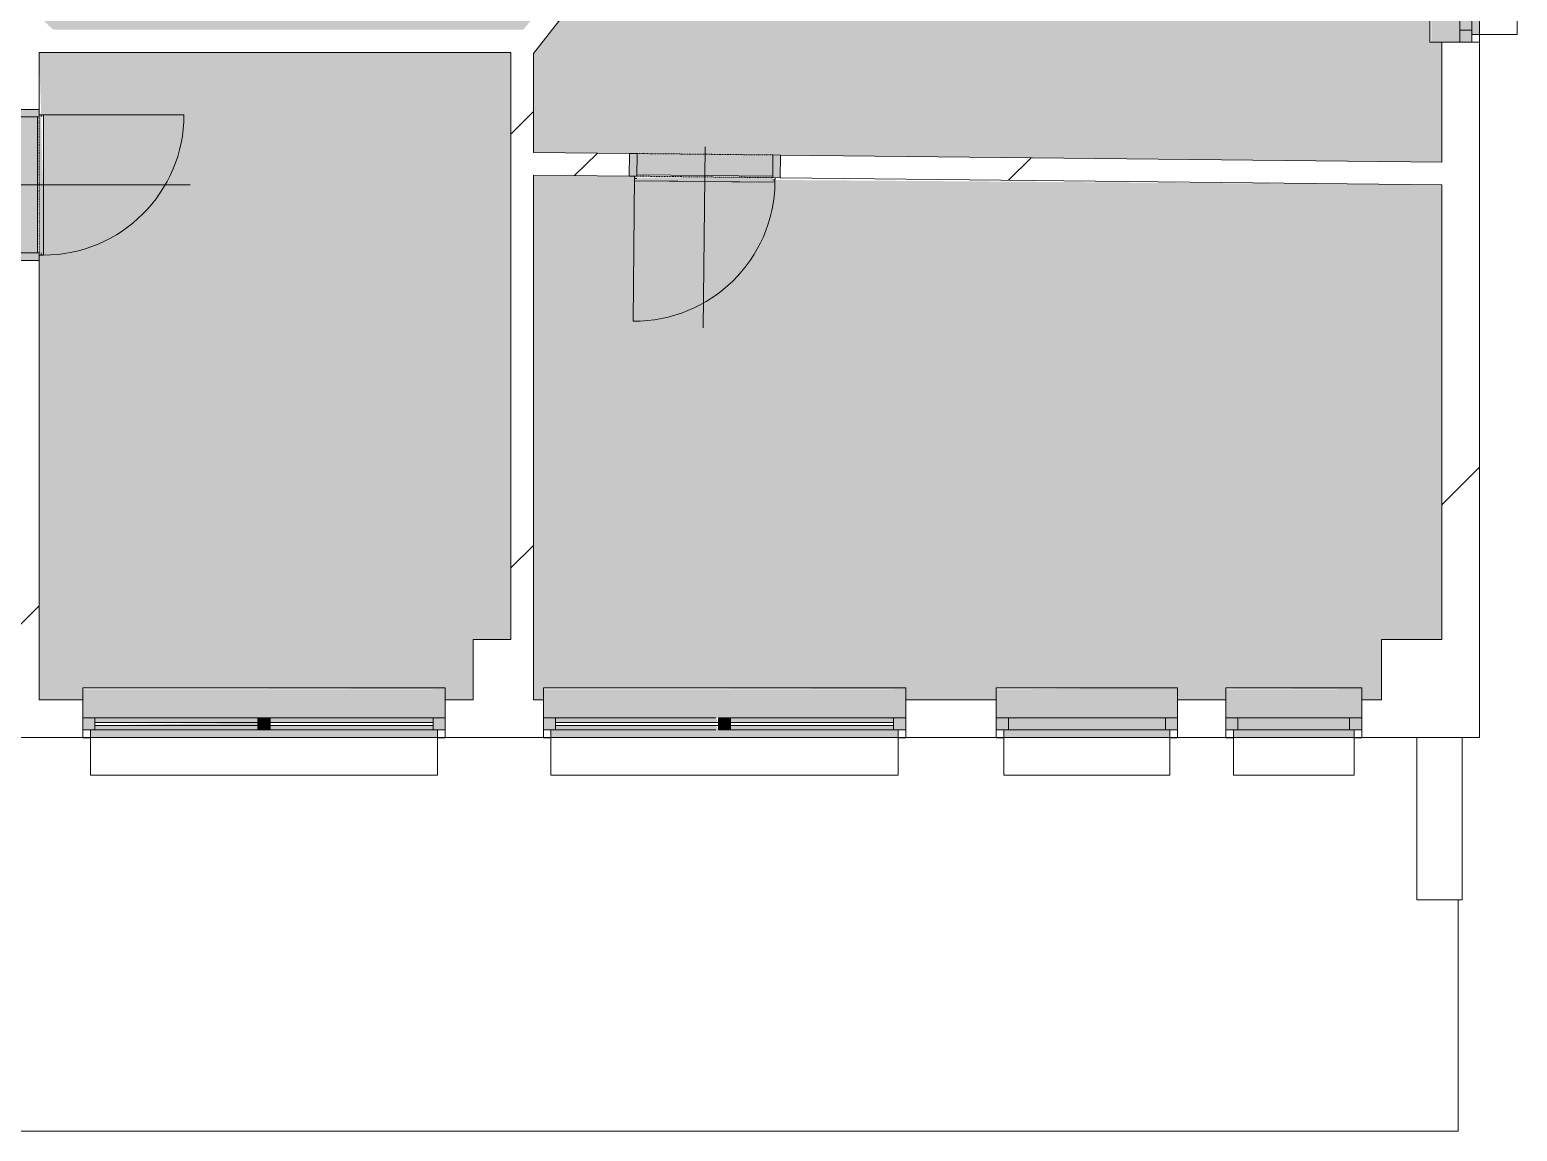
# Model space of a CAD drawing. Header units: millimetres. Extents: x -2346 to 220980, y -45352 to 20466.
# Drawn here: x 179147 to 188999, y -31577 to -24282 of the extents above; entities that cross this region are included whole.
import ezdxf

# ---------------------------------------------------------------- set-up
doc = ezdxf.new("R2010")
doc.units = ezdxf.units.MM
doc.linetypes.add('Čerchovaná se dvěma tečkami', pattern=[2.59, 1, -0.53, 0, -0.53, 0, -0.53])
for name, color, linetype, lineweight in [('A-DETL-THIN', 151, 'Continuous', 13), ('A-DOOR', 31, 'Continuous', 13), ('A-DOOR-FRAM', 31, 'Continuous', 9), ('A-FLOR', 192, 'Continuous', 13), ('A-GENM', 13, 'Continuous', 13), ('A-GLAZ', 151, 'Continuous', 13), ('A-WALL', 113, 'Continuous', 13), ('A-WALL-PATT', 111, 'Continuous', 9), ('Q-SPCQ', 91, 'Continuous', 13), ('S-COLS', 52, 'Continuous', 13)]:
    doc.layers.add(name, color=color, linetype=linetype, lineweight=lineweight)
pattern_1 = [(45, (92359, 0), (-7184.2, 7184.2), []), (45, (95233, -3e-12), (-7184.2, 7184.2), []), (45, (100980, -7e-12), (-4310.5, 10057.9), [4064, -2032, 67.06, -1964.94])]
pattern_2 = [(45, (92359, 0), (-7184.2, 7184.2), []), (45, (95233, 0), (-7184.2, 7184.2), []), (45, (100980, 0), (-4310.5, 10057.9), [4064, -2032, 67.06, -1964.94])]

# ---------------------------------------------------------------- blocks, each defined once
blk = doc.blocks.new('OKNO_1k_nadsvetlik - OKNO_1k_nadsvetlik_1500x1800-1969463-Mapka _ závislý 9')
at = {"layer": 'A-GLAZ', "lineweight": 9}
h = blk.add_hatch(color=256, dxfattribs=at)
h.paths.add_polyline_path([(-750, 5), (-750, -75), (-670, -75), (-670, 5)])
h.paths.add_polyline_path([(670, -75), (750, -75), (750, 5), (670, 5)])
blk.add_hatch(color=256, dxfattribs=at).paths.add_polyline_path([(670, 5), (-670, 5), (-670, -75), (670, -75)])
for p, q in [((-750, 5), (-670, 5)), ((670, 5), (-670, 5)), ((-670, 5), (-670, -75)), ((670, 5), (750, 5)), ((670, -75), (670, 5)), ((-750, -75), (-700, -75)), ((-670, -75), (-750, -75)), ((-700, -75), (-700, -125)), ((-670, -75), (670, -75)), ((750, -75), (670, -75)), ((700, -75), (750, -75)), ((700, -125), (700, -75)), ((-700, -126), (-750, -126)), ((750, -126), (700, -126))]:
    blk.add_line(p, q, dxfattribs=at)
blk = doc.blocks.new('parapet s nosem_vnitní - parapet s nosem_vnitní-1280316-Mapka _ závislý 9')
at = {"layer": 'A-GENM', "lineweight": 9}
for points in [[(-750, 197.1), (-750, 190), (-750, 198.7)], [(-750, 190), (-750, 0), (750, 0), (750, 190)]]:
    blk.add_hatch(color=151, dxfattribs=at).paths.add_polyline_path(points)
for p, q in [((750, 200), (-750, 200)), ((-750, 200), (-750, 190)), ((750, 200), (-750, 200)), ((750, 190), (750, 200)), ((-750, 120), (-750, 190)), ((750, 190), (750, 120))]:
    blk.add_line(p, q, dxfattribs=at)
blk = doc.blocks.new('parapet_ext - parapet_ext-1802102-Mapka _ závislý 9')
at = {"layer": 'Q-SPCQ', "lineweight": 9}
blk.add_hatch(color=151, dxfattribs=at).paths.add_polyline_path([(-700, 0), (-700, -50), (700, -50), (700, 0), (-670, 0)])
for p, q in [((-700, -300), (-700, -51)), ((700, -51), (700, -300)), ((700, -300), (-700, -300))]:
    blk.add_line(p, q, dxfattribs=at)
blk = doc.blocks.new('OKNO_2k_nadsvetlik - OKNO_2k_nadsvetlik 2400 x 1850-1972488-Mapka _ závislý 9')
at = {"layer": 'A-GLAZ', "lineweight": 9}
h = blk.add_hatch(color=256, dxfattribs=at)
h.paths.add_polyline_path([(-1200, 75), (-1200, -5), (-1120, -5), (-1120, 75)])
h.paths.add_polyline_path([(1120, 75), (1120, -5), (1200, -5), (1200, 75)])
h = blk.add_hatch(color=256, dxfattribs=at)
h.paths.add_polyline_path([(40, 75), (40, 45), (1120, 45), (1114.9, 75)])
h.paths.add_polyline_path([(-1120, 75), (-1120, 45), (-40, 45), (-40, 75), (-939.2, 75)])
h.paths.add_polyline_path([(1120, 25), (40, 25), (40, -5), (1120, -5)])
h.paths.add_polyline_path([(-40, 25), (-1120, 25), (-1120, -5), (-40, -5)])
for points in [[(-40, -5), (40, -5), (40, 75), (-40, 75)], [(40, 45), (40, 25), (1114.9, 45)]]:
    blk.add_hatch(color=256, dxfattribs=at).paths.add_polyline_path(points)
for p, q in [((-1150, 126), (-1200, 126)), ((-1150, 75), (-1150, 125)), ((1200, 126), (1150, 126)), ((1150, 125), (1150, 75)), ((-1200, 75), (-1150, 75)), ((-1120, 75), (-1200, 75)), ((-1120, -5), (-1120, 75)), ((-40, 75), (-1120, 75)), ((-40, 45), (-1120, 45)), ((-1120, 45), (-1120, 25)), ((-1120, 25), (-40, 25)), ((40, 75), (-40, 75)), ((-40, 75), (-40, -5)), ((-40, 25), (-40, 45)), ((1120, 75), (40, 75)), ((40, -5), (40, 75)), ((1120, 45), (40, 45)), ((40, 45), (40, 25)), ((40, 25), (1120, 25)), ((1200, 75), (1120, 75)), ((1120, 75), (1120, -5)), ((1120, 25), (1120, 45)), ((1150, 75), (1200, 75)), ((-1200, -5), (-1120, -5)), ((-1120, -5), (-40, -5)), ((-40, -5), (40, -5)), ((40, -5), (1120, -5)), ((1120, -5), (1200, -5))]:
    blk.add_line(p, q, dxfattribs=at)
blk = doc.blocks.new('parapet s nosem_vnitní - parapet s nosem_vnitní-V115-Mapka _ závislý 9')
at = {"layer": 'A-GENM', "lineweight": 9}
blk.add_hatch(color=151, dxfattribs=at).paths.add_polyline_path([(40, 0), (-1200, 0), (-1200, -190), (1200, -190), (1200, 0), (269, 0)])
for p, q in [((-1200, -190), (-1200, -120)), ((-1200, -190), (-1200, -200)), ((1200, -120), (1200, -190)), ((1200, -200), (1200, -190)), ((-1200, -200), (1200, -200)), ((-1200, -200), (1200, -200))]:
    blk.add_line(p, q, dxfattribs=at)
blk = doc.blocks.new('parapet_ext - parapet_ext-1801991-Mapka _ závislý 9')
at = {"layer": 'Q-SPCQ', "lineweight": 9}
blk.add_hatch(color=151, dxfattribs=at).paths.add_polyline_path([(269, 50), (-1150, 50), (-1150, 0), (1150, 0), (1150, 50), (1120, 50)])
for p, q in [((-1150, 51), (-1150, 300)), ((-1150, 300), (1150, 300)), ((1150, 300), (1150, 51))]:
    blk.add_line(p, q, dxfattribs=at)
blk = doc.blocks.new('OKNO_2k_nadsvetlik - OKNO_2k_nadsvetlik 2400 x 1850-V116-Mapka _ závislý 9')
at = {"layer": 'A-GLAZ', "lineweight": 9}
h = blk.add_hatch(color=256, dxfattribs=at)
h.paths.add_polyline_path([(1200, 75), (1120, 75), (1120, -5), (1200, -5)])
h.paths.add_polyline_path([(-1200, 75), (-1200, -5), (-1120, -5), (-1120, 75)])
h = blk.add_hatch(color=256, dxfattribs=at)
h.paths.add_polyline_path([(40, 75), (56.7, 45), (1120, 45), (1120, 75), (56.7, 75)])
h.paths.add_polyline_path([(-40, 75), (-1120, 75), (-1120, 45), (-40, 45)])
h.paths.add_polyline_path([(-40, 25), (-1120, 25), (-1120, -5), (-40, -5)])
h.paths.add_polyline_path([(40, 25), (56.7, -5), (1120, -5), (1120, 25), (56.7, 25)])
blk.add_hatch(color=256, dxfattribs=at).paths.add_polyline_path([(-40, -5), (40, -5), (40, 75), (-40, 75)])
for p, q in [((-1150, 126), (-1200, 126)), ((-1150, 75), (-1150, 125)), ((1200, 126), (1150, 126)), ((1150, 125), (1150, 75)), ((-1200, 75), (-1150, 75)), ((-1120, 75), (-1200, 75)), ((-1120, -5), (-1120, 75)), ((-40, 75), (-1120, 75)), ((-40, 45), (-1120, 45)), ((-1120, 45), (-1120, 25)), ((-1120, 25), (-40, 25)), ((40, 75), (-40, 75)), ((-40, 75), (-40, -5)), ((-40, 25), (-40, 45)), ((40, -5), (40, 75)), ((1120, 45), (40, 45)), ((40, 45), (40, 25)), ((40, 25), (1120, 25)), ((1120, 75), (56.7, 75)), ((1200, 75), (1120, 75)), ((1120, 75), (1120, -5)), ((1120, 25), (1120, 45)), ((1150, 75), (1200, 75)), ((-1200, -5), (-1120, -5)), ((-1120, -5), (-40, -5)), ((-40, -5), (40, -5)), ((56.7, -5), (1120, -5)), ((1120, -5), (1200, -5))]:
    blk.add_line(p, q, dxfattribs=at)
blk = doc.blocks.new('OKNO_1k_nadsvetlik - OKNO_1k_nadsvetlik_900 x 1850-1969447-Mapka _ závislý 9')
at = {"layer": 'A-GLAZ', "lineweight": 9}
h = blk.add_hatch(color=256, dxfattribs=at)
h.paths.add_polyline_path([(450, 75), (370, 75), (370, -5), (450, -5)])
h.paths.add_polyline_path([(-450, 75), (-450, -5), (-370, -5), (-370, 75)])
blk.add_hatch(color=256, dxfattribs=at).paths.add_polyline_path([(-370, 75), (-370, -5), (370, -5), (370, 75), (-281.5, 75)])
for p, q in [((-400, 126), (-450, 126)), ((-400, 75), (-400, 125)), ((450, 126), (400, 126)), ((400, 125), (400, 75)), ((-450, 75), (-400, 75)), ((-370, 75), (-450, 75)), ((370, 75), (-370, 75)), ((-370, 75), (-370, -5)), ((450, 75), (370, 75)), ((370, -5), (370, 75)), ((400, 75), (450, 75)), ((-450, -5), (-370, -5)), ((-370, -5), (370, -5)), ((370, -5), (450, -5))]:
    blk.add_line(p, q, dxfattribs=at)
blk = doc.blocks.new('parapet s nosem_vnitní - parapet s nosem_vnitní-V117-Mapka _ závislý 9')
at = {"layer": 'A-GENM', "lineweight": 9}
for points in [[(-281.5, 0), (-450, 0), (-450, -190), (450, -190), (450, 0), (370, 0)], [(-450, -190), (-450, -195), (-281.5, -190)]]:
    blk.add_hatch(color=151, dxfattribs=at).paths.add_polyline_path(points)
for p, q in [((-450, -190), (-450, -120)), ((-450, -190), (-450, -200)), ((450, -120), (450, -190)), ((450, -200), (450, -190)), ((-450, -200), (450, -200)), ((-450, -200), (450, -200))]:
    blk.add_line(p, q, dxfattribs=at)
blk = doc.blocks.new('parapet_ext - parapet_ext-V118-Mapka _ závislý 9')
at = {"layer": 'Q-SPCQ', "lineweight": 9}
blk.add_hatch(color=151, dxfattribs=at).paths.add_polyline_path([(-370, 50), (-400, 50), (-400, 0), (400, 0), (400, 50), (-281.5, 50)])
for p, q in [((-400, 51), (-400, 300)), ((-400, 300), (400, 300)), ((400, 300), (400, 51))]:
    blk.add_line(p, q, dxfattribs=at)
blk = doc.blocks.new('OKNO_1k_nadsvetlik - OKNO_1k_nadsvetlik_1200 x 1850-V119-Mapka _ závislý 9')
at = {"layer": 'A-GLAZ', "lineweight": 9}
h = blk.add_hatch(color=256, dxfattribs=at)
h.paths.add_polyline_path([(520, 75), (520, -5), (600, -5), (600, 75)])
h.paths.add_polyline_path([(-600, 75), (-600, -5), (-520, -5), (-520, 75)])
blk.add_hatch(color=256, dxfattribs=at).paths.add_polyline_path([(-520, 75), (-520, -5), (520, -5), (520, 75), (402.6, 75)])
for p, q in [((-550, 126), (-600, 126)), ((-550, 75), (-550, 125)), ((600, 126), (550, 126)), ((550, 125), (550, 75)), ((-600, 75), (-550, 75)), ((-520, 75), (-600, 75)), ((520, 75), (-520, 75)), ((-520, 75), (-520, -5)), ((600, 75), (520, 75)), ((520, -5), (520, 75)), ((550, 75), (600, 75)), ((-600, -5), (-520, -5)), ((-520, -5), (520, -5)), ((520, -5), (600, -5))]:
    blk.add_line(p, q, dxfattribs=at)
blk = doc.blocks.new('parapet s nosem_vnitní - parapet s nosem_vnitní-V120-Mapka _ závislý 9')
at = {"layer": 'A-GENM', "lineweight": 9}
for points in [[(600, 0), (-600, 0), (-600, -190), (600, -190), (600, -120)], [(-600, -190), (-600, -197.1), (402.6, -190)]]:
    blk.add_hatch(color=151, dxfattribs=at).paths.add_polyline_path(points)
for p, q in [((-600, -190), (-600, -120)), ((-600, -190), (-600, -200)), ((600, -120), (600, -190)), ((600, -200), (600, -190)), ((-600, -200), (600, -200)), ((-600, -200), (600, -200))]:
    blk.add_line(p, q, dxfattribs=at)
blk = doc.blocks.new('parapet_ext - parapet_ext-V114-Mapka _ závislý 9')
at = {"layer": 'Q-SPCQ', "lineweight": 9}
blk.add_hatch(color=151, dxfattribs=at).paths.add_polyline_path([(-520, 50), (-550, 50), (-550, 0), (550, 0), (550, 50), (-208.7, 50)])
for p, q in [((-550, 51), (-550, 300)), ((-550, 300), (550, 300)), ((550, 300), (550, 51))]:
    blk.add_line(p, q, dxfattribs=at)
blk = doc.blocks.new('DVERE_1k_oblozka - DD03_01_900x1970_koupelna-V149-Mapka _ závislý 9')
at = {"layer": 'A-DOOR', "lineweight": 9}
h = blk.add_hatch(color=151, dxfattribs=at)
h.paths.add_polyline_path([(500, -72.1), (500, 77.9), (450, 77.9), (450, -72.1)])
h.paths.add_polyline_path([(-450, -72.1), (-450, 77.9), (-500, 77.9), (-500, -72.1)])
blk.add_hatch(color=151, dxfattribs=at).paths.add_polyline_path([(465, -102.1), (443.3, -62.1), (-450, -82.2), (-465, -102.1)])
for p, q in [((0, 127.9), (0, -1072.1)), ((-500, 77.9), (-450, 77.9)), ((-500, -72.1), (-500, 77.9)), ((-450, 77.9), (-450, -72.1)), ((450, 77.9), (500, 77.9)), ((450, -72.1), (450, 77.9)), ((500, 77.9), (500, -72.1)), ((-450, -72.1), (-500, -72.1)), ((-465, -72.1), (-465, -1032.1)), ((-465, -87.1), (-450, -87.1)), ((-465, -102.1), (-465, -87.1)), ((-450, -87.1), (-465, -87.1)), ((-450, -62.1), (450, -62.1)), ((500, -72.1), (450, -72.1)), ((450, -87.1), (465, -87.1)), ((465, -102.1), (465, -72.1)), ((465, -87.1), (465, -102.1)), ((465, -102.1), (465, -87.1)), ((465, -102.1), (-465, -102.1)), ((355, -102.1), (-355, -102.1))]:
    blk.add_line(p, q, dxfattribs=at)
at = {"layer": 'A-DOOR', "linetype": 'Čerchovaná se dvěma tečkami', "lineweight": 9}
for p, q in [((-450, 77.9), (450, 77.9)), ((-450, -72.1), (450, -72.1))]:
    blk.add_line(p, q, dxfattribs=at)
at = {"layer": 'A-DOOR', "lineweight": 9}
blk.add_arc((-465, -102.1), 930, 270, 0, dxfattribs=at)
at = {"layer": 'A-DOOR-FRAM'}
for p, q in [((-500, 77.9), (-450, 77.9)), ((-450, 77.9), (-450, -72.1)), ((450, -72.1), (450, 77.9)), ((500, 77.9), (450, 77.9)), ((-450, -72.1), (-500, -72.1)), ((450, -72.1), (500, -72.1))]:
    blk.add_line(p, q, dxfattribs=at)
blk = doc.blocks.new('DVERE_1k_oblozka - DD03_01_900x1970_koupelna-V150-Mapka _ závislý 9')
at = {"layer": 'A-DOOR', "lineweight": 9}
blk.add_hatch(color=151, dxfattribs=at).paths.add_polyline_path([(465, 102.1), (-450, 87.1), (-450, 62.1), (450, 72.1), (450, 87.1)])
h = blk.add_hatch(color=151, dxfattribs=at)
h.paths.add_polyline_path([(500, -77.9), (500, 72.1), (450, 72.1), (450, -77.9)])
h.paths.add_polyline_path([(-450, 72.1), (-500, 72.1), (-500, -77.9), (-450, -77.9)])
for p, q in [((-465, 72.1), (-465, 1032.1)), ((0, -127.9), (0, 1072.1)), ((465, 102.1), (-465, 102.1)), ((-465, 102.1), (-465, 87.1)), ((355, 102.1), (-355, 102.1)), ((465, 87.1), (465, 102.1)), ((465, 102.1), (465, 72.1)), ((-450, 72.1), (-500, 72.1)), ((-500, 72.1), (-500, -77.9)), ((-465, 87.1), (-450, 87.1)), ((-450, -77.9), (-450, 72.1)), ((-450, 62.1), (450, 62.1)), ((450, 87.1), (465, 87.1)), ((500, 72.1), (450, 72.1)), ((450, 72.1), (450, -77.9)), ((500, -77.9), (500, 72.1)), ((-500, -77.9), (-450, -77.9)), ((450, -77.9), (500, -77.9))]:
    blk.add_line(p, q, dxfattribs=at)
at = {"layer": 'A-DOOR', "linetype": 'Čerchovaná se dvěma tečkami', "lineweight": 9}
for p, q in [((-450, 72.1), (450, 72.1)), ((-450, -77.9), (450, -77.9))]:
    blk.add_line(p, q, dxfattribs=at)
at = {"layer": 'A-DOOR', "lineweight": 9}
blk.add_arc((-465, 102.1), 930, 360, 90, dxfattribs=at)
at = {"layer": 'A-DOOR-FRAM'}
for p, q in [((-450, 72.1), (-500, 72.1)), ((-450, -77.9), (-450, 72.1)), ((450, 72.1), (450, -77.9)), ((450, 72.1), (500, 72.1)), ((-500, -77.9), (-450, -77.9)), ((500, -77.9), (450, -77.9))]:
    blk.add_line(p, q, dxfattribs=at)

msp = doc.modelspace()

# ---------------------------------------------------------------- hatches: boundary and pattern name
at = {"layer": 'A-FLOR'}
h = msp.add_hatch(color=151, dxfattribs=at)
h.paths.add_polyline_path([(163989, -30076.6), (164098.8, -30076.6), (164098.8, -29535.6), (164498.8, -29535.6), (164498.8, -24894.3), (163708.8, -24909.3), (163706.6, -24924.3), (162908.8, -24909.3), (162893.8, -24894.3), (162298.8, -24894.3), (162298.8, -30076.6), (162789, -30076.6), (162789, -29899.5), (163989, -29906.6)])
h.paths.add_polyline_path([(149608.8, -30046.6), (149608.8, -29896.9), (152008.8, -29906.6), (152008.8, -30046.6), (152099.4, -30046.6), (152059.3, -26558.1), (153848.3, -25126.8), (153650.2, -24954.6), (153629.5, -24943.5), (153025.5, -24295.7), (153025.2, -24274.5), (152437.6, -23666.1), (149459.7, -23699.3), (149459.7, -30046.6)])
h.paths.add_polyline_path([(146608.8, -30046.6), (146608.8, -29901.6), (147508.8, -29906.6), (147508.8, -30046.6), (147808.8, -30046.6), (147808.8, -29899.5), (149008.8, -29906.6), (149008.8, -30046.6), (149309.7, -30046.6), (149309.7, -23684), (148592.2, -23708.3), (148587, -23718.2), (147687, -23703.2), (147686.9, -23693.3), (146520.6, -23700), (146520.6, -23970), (146100.6, -23970), (146100.6, -24139.3), (146179.2, -24139.3), (146170.6, -25639.3), (146100.6, -25639.3), (146100.6, -29535.6), (146500.6, -29535.6), (146519.2, -30046.6)])
h.paths.add_polyline_path([(155373.9, -30046.6), (155608.8, -30046.6), (155608.8, -29896.9), (158008.8, -29906.6), (158015.9, -30046.6), (158353.5, -30046.6), (158353.5, -26754.6), (156616.4, -25176.6), (156518.8, -25191.6), (156518.8, -25206.6), (155618.8, -25191.6), (155603.8, -25176.6), (155387.4, -25176.6), (155378.6, -28355.5)])
h.paths.add_polyline_path([(152249.4, -30046.6), (152608.8, -30046.6), (152608.8, -29896.9), (155008.8, -29906.6), (155008.8, -30046.6), (155223.9, -30046.6), (155223.8, -25176.6), (154988.8, -25191.6), (154988.8, -25206.6), (154088.8, -25191.6), (154073.8, -25176.6), (154038.8, -25176.6), (154026.2, -25176.6), (152210.2, -26629.6), (152243, -29491)])
h.paths.add_polyline_path([(158503.5, -30046.6), (158598.8, -30046.6), (158598.8, -29846.9), (162198.8, -29846.9), (162198.8, -23686.6), (158119, -23686.6), (157567.1, -24289.8), (157557.1, -24311.6), (156931.9, -24937.4), (156911, -24937.4), (156767.3, -25101.6), (158503.5, -26688.5), (158503.5, -29856.6)])
h.paths.add_polyline_path([(182483.8, -28719.3), (182548.8, -28719.3), (182548.8, -28639.6), (184948.8, -28649.3), (184948.8, -28719.3), (185548.8, -28719.3), (185548.8, -28642.2), (186748.8, -28649.3), (186748.8, -28719.3), (187068.8, -28719.3), (187068.8, -28644.3), (187968.8, -28649.3), (187968.8, -28719.3), (188098.8, -28719.3), (188098.8, -28319.3), (188498.8, -28319.3), (188498.8, -25308.2), (184068.3, -25276.5), (184082.8, -25291.4), (183168, -25266.7), (183152.9, -25251.5), (182483.8, -25251.1), (182483.8, -28649.3)])
h.paths.add_polyline_path([(172283.8, -22429.3), (172258.8, -22429.3), (172258.8, -21979.3), (172678.8, -21979.3), (172678.8, -22284.3), (173063.8, -22269.3), (173063.8, -22254.3), (173863.8, -22269.3), (173878.8, -22284.3), (174909.1, -22269.3), (174909.1, -22254.3), (175709.1, -22269.3), (175724.1, -22284.3), (176489.1, -22284.3), (176489.1, -22534.3), (177480.4, -22534.3), (177711.4, -22735.1), (177733.1, -22735.1), (178361, -23358), (178361, -23378.8), (179302.6, -24281.8), (182416.5, -24281.8), (183200.9, -23303), (183311.5, -23360.3), (183828.4, -22668.2), (183740.1, -22582.1), (183891, -22354.9), (183897.7, -21754.2), (183987.7, -21754.2), (183987.7, -20955.1), (183906.6, -20954.2), (183907.1, -20379.5), (183873.4, -20379.1), (183873.4, -19225.7), (183848.4, -19225.7), (183848.4, -19175.3), (183773.6, -19175.3), (183758.6, -18955.3), (183743.6, -18955.3), (183758.6, -18355.3), (183773.6, -18340.3), (183773.6, -17238.3), (180825.1, -17238.3), (180824.6, -17408.3), (179799, -17408.3), (179799, -17535.4), (178599, -17528.3), (178599, -17408.3), (178360.7, -17408.3), (178385.5, -20310.9), (177598.9, -20303.3), (177598.9, -20200.9), (176798.9, -20200.9), (176798.9, -20310.9), (173421.6, -20331.4), (172149, -20358), (172149, -20188), (171959, -20188), (171959, -20098), (171159, -20098), (171159, -20188), (170119, -20188), (170119, -18222.8), (169986, -18222.8), (169986, -17238.3), (167734.4, -17238.3), (167749.4, -17851.9), (167764.4, -17851.9), (167749.4, -18651.9), (167734.4, -18666.9), (167749.4, -19775.4), (167764.4, -19775.4), (167749.4, -20375.4), (167734.4, -20390.4), (167734.4, -20656.9), (165631.6, -20656.9), (165631.6, -20280.9), (165482.7, -20295.9), (165482.7, -20310.9), (164882.7, -20295.9), (164867.7, -20280.9), (164468.6, -20280.9), (164468.6, -21508.2), (163816, -21523.2), (163816, -21538.2), (163216, -21523.2), (163201, -21508.2), (161486, -21523.2), (161486, -21538.2), (160886, -21523.2), (160871, -21508.2), (160736, -21523.2), (160736, -21748.2), (159872.1, -21748.2), (159872.1, -21658.2), (158972.1, -21658.2), (158972.1, -21748.2), (155782, -21748.2), (154159.7, -20300.6), (154159.7, -18728.2), (153886.6, -18728.2), (153886.6, -18805.2), (152686.6, -18798.2), (152686.6, -18728.2), (152609.7, -18728.2), (152609.7, -20625.8), (152519.7, -20625.8), (152519.7, -21425.8), (152609.7, -21425.8), (152609.7, -21715.8), (147689.7, -21715.8), (147686.9, -22135.8), (146100.6, -22135.8), (146100.6, -22265.8), (145860.6, -22265.8), (145871.6, -23165.8), (146100.6, -23165.8), (146106.6, -23552.4), (147686.1, -23543.6), (147689.7, -23683.3), (148586.8, -23678.2), (148587, -23538.2), (150481.3, -23527.3), (150481.3, -23362.9), (150705.4, -23361.6), (150706.4, -23526), (152500.9, -23515.7), (153960, -25026.6), (156627, -25015.6), (158055.3, -23536.6), (161998.8, -23536.6), (161998.8, -23166.6), (162298.8, -23166.6), (162298.8, -24794.3), (164498.8, -24794.3), (164498.8, -23937.5), (164099.2, -23937.5), (164099.2, -23527.5), (165696.3, -23527.4), (165696.3, -22376.5), (169336.3, -22376.5), (169336.7, -21816.5), (170396.3, -21816.5), (170389.5, -23436.6), (169957.5, -23436.6), (169957.5, -23536.6), (170869.6, -23553.1), (170869.6, -23643), (171668.2, -23643), (171669.5, -23566.6), (172283.8, -23566.6), (172283.8, -22434.3)])
h.paths.add_polyline_path([(179058.8, -28719.3), (179058.8, -25759.3), (179198.8, -25759.3), (179194.2, -24859.3), (179058.8, -24859.3), (179058.8, -24281.8), (179085.9, -24281.8), (178246.8, -23477.1), (178334.8, -23367.5), (177694.1, -22753.1), (177597.2, -22854.1), (177420.1, -22684.3), (176089.1, -22684.3), (176089.1, -22434.3), (175709.1, -22434.3), (175709.1, -22294.3), (174909.1, -22294.3), (174909.1, -22434.3), (173863.8, -22434.3), (173863.8, -22294.3), (173063.8, -22294.3), (173063.8, -22434.3), (172383.8, -22434.3), (172383.8, -28589.6), (175958.8, -28599.3), (175958.8, -28719.3), (176083.8, -28719.3), (176083.8, -28319.3), (176483.8, -28319.3), (176502.8, -28719.3), (176598.8, -28719.3), (176598.8, -28639.6), (178998.8, -28649.3), (178998.8, -28719.3)])
h.paths.add_polyline_path([(179498.8, -28719.3), (179498.8, -28639.6), (181898.8, -28649.3), (181898.8, -28719.3), (182083.8, -28719.3), (182083.8, -28319.3), (182333.8, -28319.3), (182333.8, -24431.8), (179208.8, -24431.8), (179223.8, -24859.3), (179238.8, -24859.3), (179223.8, -25759.3), (179208.8, -25774.3), (179208.8, -28719.3)])
h.paths.add_polyline_path([(170448.8, -28719.3), (170558.8, -28719.3), (170558.8, -28642.2), (171758.8, -28649.3), (171758.8, -28719.3), (172283.8, -28719.3), (172283.8, -23677.1), (171667.9, -23682.1), (171682.3, -23696.9), (170867.6, -23668), (170852.4, -23652.8), (170487.5, -23652.2), (170487.5, -23956.6), (170059.3, -23956.6), (170048.8, -26084.6), (170048.8, -28319.3), (170448.8, -28319.3), (170448.8, -28649.3)])
h.paths.add_polyline_path([(184068.3, -25251.2), (184069.7, -25111.2), (188498.8, -25158.2), (188498.8, -24364.3), (188420.2, -24364.3), (188428.8, -22864.3), (188498.8, -22864.3), (188498.8, -22472.9), (184056, -22420.6), (183880.8, -22682.2), (183882.9, -22691.6), (183305.5, -23401.6), (183289.2, -23405.3), (182483.8, -24439.5), (182483.8, -25094.4), (183169.8, -25101.7), (183169.8, -25241.7), (184068.2, -25251.2)])
h.paths.add_polyline_path([(164758.8, -25069.3), (164758.8, -24889.3), (169948.8, -24889.3), (169946.7, -23646.6), (164599.1, -23646.6), (164599.2, -24889.3), (164749.1, -24894.3), (164756.1, -25019.3)])
h.paths.add_polyline_path([(182483.8, -22689.3), (182098.8, -22689.3), (182098.8, -22289.3), (182498.8, -22289.3), (182498.8, -22689.3)])
h.paths.add_polyline_path([(184056, -22420.6), (184055.6, -22388.8), (184042.8, -22401)])
h.paths.add_polyline_path([(188498.8, -22322.9), (188498.8, -20426.5), (186981.7, -20479.4), (184012.3, -20443), (184021.8, -20955.2), (184036.6, -20955.2), (184012.7, -21755.5), (183997.5, -21770.6), (183997.1, -22269.9), (188083.5, -22318)])
h.paths.add_polyline_path([(158972.1, -21648.2), (158972.1, -21618.2), (159872.1, -21633.2), (159887.1, -21648.2), (160636, -21648.2), (160636, -18728.2), (159856.6, -18728.2), (159856.6, -18805.2), (158656.6, -18798.2), (158656.6, -18728.2), (158496, -18728.2), (158496, -19128.2), (158096, -19128.2), (158096, -18728.2), (157756.6, -18728.2), (157756.6, -18805.2), (156556.6, -18798.2), (156556.6, -18728.2), (155656.6, -18728.2), (155656.6, -18805.2), (154456.6, -18798.2), (154456.6, -18728.2), (154309.7, -18728.2), (154309.7, -20233.4), (155839.2, -21598.2), (158627.1, -21618.2), (158627.1, -21648.2), (158957.1, -21648.2)])
h.paths.add_polyline_path([(150809.7, -21565.8), (152509.7, -21542.7), (152494.7, -21425.8), (152479.7, -21425.8), (152494.7, -20625.8), (152509.7, -20610.8), (152509.7, -18728.2), (150809.7, -18728.2), (150826.5, -20311.1), (150834.7, -20311.1), (150826.5, -20411.9), (150809.7, -20411.9), (150809.7, -21565.4)])
h.paths.add_polyline_path([(161097, -21498.2), (161486, -21498.2), (161501, -21408.2), (162286, -21408.2), (162286, -19988.2), (161486, -20003.2), (161486, -20018.2), (160886, -20003.2), (160871, -19988.2), (160736, -20003.2), (160736, -21408.2), (160886, -21408.2), (160886, -21498.2)])
h.paths.add_polyline_path([(163816, -21498.2), (163816, -21408.2), (163961, -21408.2), (163948.5, -19988.2), (163816, -20003.2), (163816, -20018.2), (163216, -20003.2), (163201, -19988.2), (162386, -19988.2), (162386, -21408.2), (163216, -21408.2), (163216, -21498.2), (163706.6, -21498.2)])
h.paths.add_polyline_path([(164368.6, -21408.2), (164388.3, -21408.2), (164368.6, -20280.9), (164061, -20280.9), (164061, -21408.2), (164208.6, -21408.2)])
h.paths.add_polyline_path([(166536.6, -20556.9), (166536.6, -20391.9), (166626.6, -20391.9), (166626.6, -19791.9), (166536.6, -19791.9), (166536.6, -19336.9), (165731.6, -19336.9), (165731.6, -20556.9)])
h.paths.add_polyline_path([(166636.6, -20556.9), (167634.4, -20556.9), (167634.4, -20375.4), (167724.4, -20375.4), (167724.4, -19775.4), (167634.4, -19775.4), (167634.4, -19336.9), (166636.6, -19336.9), (166651.6, -19791.9), (166666.6, -19791.9), (166651.6, -20391.9), (166636.6, -20402), (166636.6, -20441.9)])
h.paths.add_polyline_path([(186981.7, -20379.4), (188498.8, -20315.3), (186785.6, -20329.1), (186809.2, -20377.3)])
h.paths.add_polyline_path([(165376.9, -20270.9), (165482.7, -20270.9), (165482.7, -20180.9), (165631.6, -20180.9), (165631.6, -19236.9), (166041.6, -19236.9), (166041.6, -17626.9), (164073.8, -17626.9), (164102.3, -18867.5), (164733.8, -18867.5), (164748.8, -20180.9), (164882.7, -20180.9), (164882.7, -20270.9), (165205.2, -20270.9)])
h.paths.add_polyline_path([(172469, -20231.3), (174395.2, -20190.9), (174395.2, -17408.3), (174110.7, -17408.3), (174110.7, -17535.4), (172910.7, -17528.3), (172910.7, -17408.3), (172310.7, -17408.3), (172310.7, -17535.4), (171110.7, -17528.3), (171110.7, -17408.3), (170609, -17408.3), (170609, -20088), (171159, -20073), (171159, -20058), (171959, -20073), (171974, -20088), (172469, -20088), (172469, -20191)])
h.paths.add_polyline_path([(174495.2, -20190.9), (176798.9, -20175.9), (176798.9, -20160.9), (177598.9, -20175.9), (177613.9, -20190.9), (178025.2, -20190.9), (178026.2, -20053.3), (178209.2, -20051.2), (178185.7, -17408.3), (177969, -17408.3), (177969, -17535.4), (176769, -17528.3), (176769, -17408.3), (175919, -17408.3), (175919, -17535.4), (174719, -17528.3), (174719, -17408.3), (174495.2, -17408.3), (174495.2, -19271.8)])
h.paths.add_polyline_path([(164061, -20180.9), (164633.8, -20180.9), (164633.8, -18967.5), (163878.9, -18967.5), (163878.9, -18728.2), (163648.6, -18733.3), (163648.6, -18805.2), (162498.6, -18798.2), (162498.6, -18728.2), (162386, -18728.2), (162386, -19888.2), (164061, -19888.2), (164061, -19988.2)])
h.paths.add_polyline_path([(160836, -19888.2), (162136, -19888.2), (162136, -18728.2), (161956.6, -18728.2), (161956.6, -18805.2), (160756.6, -18798.2), (160736, -19888.2)])
h.paths.add_polyline_path([(166141.6, -19236.9), (167634.4, -19236.9), (167634.4, -18651.9), (167724.4, -18651.9), (167724.4, -17851.9), (167634.4, -17851.9), (167634.4, -17626.9), (166141.6, -17626.9), (166141.6, -19181.1)])
h.paths.add_polyline_path([(149120.6, -19113.6), (150709.7, -19105.4), (150709.7, -19071.9), (147917.9, -19113.6), (148772.4, -19113.6)])
h.paths.add_polyline_path([(146106.6, -19113.6), (146476, -19109.7), (146476, -18911.6), (150709.7, -18871.9), (150709.7, -18728.2), (146100.6, -18728.2), (146100.6, -19113.6)])
h.paths.add_polyline_path([(183873.4, -18955.3), (183873.4, -18355.3), (183783.6, -18355.3), (183783.6, -18955.3)])
h.paths.add_polyline_path([(187534, -17927.7), (188498.8, -17927.7), (188498.8, -17488.3), (183873.6, -17488.3), (183873.6, -17927.7), (187334, -17927.7)])
h.paths.add_polyline_path([(182485, -17888.3), (182085, -17866.2), (182085, -17488.3), (182485, -17488.3), (182485, -17880)])
h.paths.add_polyline_path([(176048.3, -17888.3), (176048.3, -17488.3), (176448.3, -17488.3), (176448.3, -17888.3)])
h.paths.add_polyline_path([(166141.6, -17526.9), (167634.4, -17526.9), (167634.4, -17238.3), (164072.1, -17251.3), (164073.8, -17526.9), (166041.6, -17526.9)])
at = {"layer": 'A-WALL-PATT'}
h = msp.add_hatch(dxfattribs=at)
h.set_pattern_fill('FP_62', color=256, angle=45, style=0, pattern_type=2)
h.set_pattern_definition(pattern_1)
h.paths.add_polyline_path([(188723.8, -28719.3), (188748.8, -28719.3), (188748.8, -24364.3), (188498.8, -24364.3), (188498.8, -28719.3), (188572.3, -28719.3)])
h.paths.add_polyline_path([(188498.8, -22864.3), (188748.8, -22864.3), (188748.8, -17238.3), (188498.8, -17238.3), (188498.8, -22472.9)])
h = msp.add_hatch(dxfattribs=at)
h.set_pattern_fill('FP_94', color=256, angle=45, style=0, pattern_type=2)
h.set_pattern_definition([(7.091, (92359, 0), (-1254.2, 10082.3), []), (7.091, (94627, -1766), (-1254.2, 10082.3), []), (7.091, (99161, -5297), (2778.7, 10584), [4064, -2032, 67.06, -1964.94])])
h.paths.add_polyline_path([(182483.8, -24439.5), (183252.6, -23423.8), (183148, -23342.4), (182416.5, -24281.8), (182483.8, -24281.8), (182483.8, -24317.4)])
h.paths.add_polyline_path([(183889.1, -22634.9), (184056, -22420.6), (183991.2, -22338.7), (183952.9, -22308.8), (183784.6, -22553.4), (183880.8, -22628.3)])
h = msp.add_hatch(dxfattribs=at)
h.set_pattern_fill('FP_93', color=256, angle=45, style=0, pattern_type=2)
h.set_pattern_definition([(1.199, (92359, 0), (-212.6, 10157.8), []), (1.199, (94433, -1989), (-212.6, 10157.8), []), (1.199, (98581, -5967), (3850.5, 10242.8), [4064, -2032, 67.06, -1964.94])])
h.paths.add_polyline_path([(179208.8, -24281.8), (179302.6, -24281.8), (178386.7, -23403.4), (178282.9, -23511.7), (179085.9, -24281.8), (179194.2, -24281.8)])
h.paths.add_polyline_path([(177561.1, -22819.5), (177664.9, -22711.3), (177613, -22684.3), (177420.1, -22684.3), (177529.8, -22789.5)])
h = msp.add_hatch(dxfattribs=at)
h.set_pattern_fill('FP_62', color=256, angle=45, style=0, pattern_type=2)
h.set_pattern_definition(pattern_1)
h.paths.add_polyline_path([(179133.8, -28719.3), (179208.8, -28719.3), (179208.8, -25809.3), (179058.8, -25809.3), (179058.8, -28719.3)])
h.paths.add_polyline_path([(179058.8, -24809.3), (179208.8, -24809.3), (179194.2, -24281.8), (179058.8, -24281.8), (179058.8, -24431.8)])
h = msp.add_hatch(dxfattribs=at)
h.set_pattern_fill('FP_62', color=256, angle=45, style=0, pattern_type=2)
h.set_pattern_definition(pattern_1)
h.paths.add_polyline_path([(182333.8, -24431.8), (182333.8, -24281.8), (179208.8, -24281.8), (179208.8, -24431.8), (181638, -24431.8)])
h = msp.add_hatch(dxfattribs=at)
h.set_pattern_fill('FP_62', color=256, angle=45, style=0, pattern_type=2)
h.set_pattern_definition(pattern_1)
h.paths.add_polyline_path([(182333.8, -28319.3), (182483.8, -28319.3), (182483.8, -24281.8), (182333.8, -24281.8), (182333.8, -27672.7)])
h = msp.add_hatch(dxfattribs=at)
h.set_pattern_fill('FP_95', color=256, angle=45, style=0, pattern_type=2)
h.set_pattern_definition([(44.393, (92359, 0), (-7107.6, 7260), []), (44.393, (95233, -30), (-7107.6, 7260), []), (44.393, (100980, -91), (-4203.7, 10103), [4064, -2032, 67.06, -1964.94])])
h.paths.add_polyline_path([(188498.8, -25308.2), (188498.8, -25158.2), (184119.7, -25111.7), (184119.7, -25261.7), (188382.5, -25306.9)])
h.paths.add_polyline_path([(183118.2, -25251.1), (183118.2, -25101.1), (182483.8, -25101.1), (182483.8, -25244.4)])
h = msp.add_hatch(dxfattribs=at)
h.set_pattern_fill('FP_62', color=256, angle=45, style=0, pattern_type=2)
h.set_pattern_definition(pattern_1)
h.paths.add_polyline_path([(188748.8, -28969.3), (188748.8, -28719.3), (187968.8, -28719.3), (187968.8, -28969.3), (188633.8, -28969.3)])
h.paths.add_polyline_path([(182548.8, -28969.3), (182548.8, -28719.3), (181898.8, -28719.3), (181898.8, -28969.3)])
h.paths.add_polyline_path([(178998.8, -28969.3), (179498.8, -28969.3), (179498.8, -28719.3), (178998.8, -28719.3), (178998.8, -28923.2)])
h.paths.add_polyline_path([(184948.8, -28969.3), (185548.8, -28969.3), (185548.8, -28719.3), (184948.8, -28719.3)])
h.paths.add_polyline_path([(186748.8, -28969.3), (187068.8, -28969.3), (187068.8, -28719.3), (186748.8, -28719.3)])
h.paths.add_polyline_path([(176502.8, -28969.3), (176598.8, -28969.3), (176598.8, -28719.3), (175958.8, -28719.3), (175958.8, -28969.3), (176233.8, -28969.3)])
h.paths.add_polyline_path([(172358.8, -28969.3), (172358.8, -28719.3), (171758.8, -28719.3), (171758.8, -28969.3), (172283.8, -28969.3)])
h.paths.add_polyline_path([(170048.8, -28969.3), (170558.8, -28969.3), (170558.8, -28719.3), (170048.8, -28719.3)])
h = msp.add_hatch(dxfattribs=at)
h.set_pattern_fill('FP_62', color=256, angle=45, style=0, pattern_type=2)
h.set_pattern_definition(pattern_1)
h.paths.add_polyline_path([(188749.6, -28969.3), (188748.8, -28719.3), (188748.8, -28969.3)])
h = msp.add_hatch(dxfattribs=at)
h.set_pattern_fill('FP_62', color=256, angle=45, style=0, pattern_type=2)
h.set_pattern_definition(pattern_1)
h.paths.add_polyline_path([(188333.8, -30044.3), (188633.8, -30044.3), (188633.8, -28969.3), (188333.8, -28969.3)])
at = {"layer": 'S-COLS', "lineweight": 9}
h = msp.add_hatch(dxfattribs=at)
h.set_pattern_fill('FP_104', color=256, style=0, pattern_type=2)
h.set_pattern_definition(pattern_2)
h.paths.add_polyline_path([(182333.8, -28719.3), (182483.8, -28719.3), (182483.8, -28319.3), (182083.8, -28319.3), (182083.8, -28719.3)])
h = msp.add_hatch(dxfattribs=at)
h.set_pattern_fill('FP_104', color=256, style=0, pattern_type=2)
h.set_pattern_definition(pattern_2)
h.paths.add_polyline_path([(188498.8, -28719.3), (188498.8, -28319.3), (188098.8, -28319.3), (188098.8, -28719.3)])

# ---------------------------------------------------------------- linework, layer by layer
at = {"layer": 'A-DETL-THIN', "lineweight": 9}
for p, q in [((188748.8, -28969.3), (188748.8, -17142.7)), ((169798.8, -28969.3), (188748.8, -28969.3))]:
    msp.add_line(p, q, dxfattribs=at)
at = {"layer": 'A-FLOR', "lineweight": 9}
for p, q in [((188607.4, -31576.8), (188607.4, -30044.3)), ((175933.8, -31576.8), (188607.4, -31576.8))]:
    msp.add_line(p, q, dxfattribs=at)
at = {"layer": 'A-WALL', "lineweight": 9}
for p, q in [((182483.8, -24439.5), (183266.4, -23434.6)), ((188498.8, -24364.3), (188498.8, -25158.2)), ((188748.8, -24364.3), (188498.8, -24364.3)), ((188748.8, -28719.3), (188748.8, -24364.3)), ((179208.8, -24809.3), (179208.8, -24431.8)), ((179208.8, -24431.8), (182333.8, -24431.8)), ((182333.8, -24431.8), (182333.8, -28319.3)), ((182483.8, -25094.4), (182483.8, -24439.5)), ((183119.8, -25101.1), (182483.8, -25094.4)), ((188498.8, -25158.2), (184119.7, -25111.7)), ((182483.8, -28319.3), (182483.8, -25244.4)), ((182483.8, -25244.4), (183118.2, -25251.1)), ((184118.2, -25261.7), (188498.8, -25308.2)), ((188498.8, -25308.2), (188498.8, -28319.3)), ((179208.8, -28719.3), (179208.8, -25809.3)), ((179498.8, -28719.3), (179208.8, -28719.3)), ((179498.8, -28969.3), (179498.8, -28719.3)), ((182083.8, -28719.3), (181898.8, -28719.3)), ((181898.8, -28719.3), (181898.8, -28969.3)), ((182548.8, -28719.3), (182483.8, -28719.3)), ((182548.8, -28969.3), (182548.8, -28719.3)), ((185548.8, -28719.3), (184948.8, -28719.3)), ((184948.8, -28719.3), (184948.8, -28969.3)), ((185548.8, -28969.3), (185548.8, -28719.3)), ((187068.8, -28719.3), (186748.8, -28719.3)), ((186748.8, -28719.3), (186748.8, -28969.3)), ((187068.8, -28969.3), (187068.8, -28719.3)), ((188098.8, -28719.3), (187968.8, -28719.3)), ((187968.8, -28719.3), (187968.8, -28969.3)), ((188749.6, -28719.3), (188748.8, -28719.3)), ((188749.6, -28969.3), (188749.6, -28719.3)), ((178998.8, -28969.3), (179498.8, -28969.3)), ((181898.8, -28969.3), (182548.8, -28969.3)), ((184948.8, -28969.3), (185548.8, -28969.3)), ((186748.8, -28969.3), (187068.8, -28969.3)), ((187968.8, -28969.3), (188333.8, -28969.3)), ((188333.8, -28969.3), (188333.8, -30044.3)), ((188633.8, -28969.3), (188748.8, -28969.3)), ((188633.8, -30044.3), (188633.8, -28969.3)), ((188333.8, -30044.3), (188633.8, -30044.3))]:
    msp.add_line(p, q, dxfattribs=at)
at = {"layer": 'S-COLS', "lineweight": 9}
for p, q in [((182333.8, -28319.3), (182083.8, -28319.3)), ((182083.8, -28319.3), (182083.8, -28719.3)), ((182483.8, -28719.3), (182483.8, -28319.3)), ((188498.8, -28319.3), (188098.8, -28319.3)), ((188098.8, -28319.3), (188098.8, -28719.3))]:
    msp.add_line(p, q, dxfattribs=at)

# ---------------------------------------------------------------- block references
at = {"layer": 'A-DOOR', "lineweight": 9}
for name, p, rotation in [('DVERE_1k_oblozka - DD03_01_900x1970_koupelna-V150-Mapka _ závislý 9', (179136.7, -25309.3), 269.9999999999999), ('DVERE_1k_oblozka - DD03_01_900x1970_koupelna-V149-Mapka _ závislý 9', (183618.9, -25184.3), 359.3925975847595)]:
    msp.add_blockref(name, p, dxfattribs=dict(at, rotation=rotation))
at = {"layer": 'A-GENM', "lineweight": 9}
for name, p, rotation in [('parapet s nosem_vnitní - parapet s nosem_vnitní-1280316-Mapka _ závislý 9', (188618.8, -23614.3), 90.00000000000017), ('parapet s nosem_vnitní - parapet s nosem_vnitní-V115-Mapka _ závislý 9', (180698.8, -28839.3), 180), ('parapet s nosem_vnitní - parapet s nosem_vnitní-V115-Mapka _ závislý 9', (183748.8, -28839.3), 180), ('parapet s nosem_vnitní - parapet s nosem_vnitní-V120-Mapka _ závislý 9', (186148.8, -28839.3), 180), ('parapet s nosem_vnitní - parapet s nosem_vnitní-V117-Mapka _ závislý 9', (187518.8, -28839.3), 180)]:
    msp.add_blockref(name, p, dxfattribs=dict(at, rotation=rotation))
at = {"layer": 'A-GLAZ', "lineweight": 9}
for name, p, rotation in [('OKNO_1k_nadsvetlik - OKNO_1k_nadsvetlik_1500x1800-1969463-Mapka _ závislý 9', (188623.8, -23614.3), 90.00000000000017), ('OKNO_2k_nadsvetlik - OKNO_2k_nadsvetlik 2400 x 1850-1972488-Mapka _ závislý 9', (180698.8, -28844.3), 180), ('OKNO_2k_nadsvetlik - OKNO_2k_nadsvetlik 2400 x 1850-V116-Mapka _ závislý 9', (183748.8, -28844.3), 180), ('OKNO_1k_nadsvetlik - OKNO_1k_nadsvetlik_1200 x 1850-V119-Mapka _ závislý 9', (186148.8, -28844.3), 180), ('OKNO_1k_nadsvetlik - OKNO_1k_nadsvetlik_900 x 1850-1969447-Mapka _ závislý 9', (187518.8, -28844.3), 180)]:
    msp.add_blockref(name, p, dxfattribs=dict(at, rotation=rotation))
at = {"layer": 'Q-SPCQ', "lineweight": 9}
for name, p, rotation in [('parapet_ext - parapet_ext-1802102-Mapka _ závislý 9', (188698.8, -23614.3), 90.00000000000017), ('parapet_ext - parapet_ext-1801991-Mapka _ závislý 9', (180698.8, -28919.3), 180), ('parapet_ext - parapet_ext-1801991-Mapka _ závislý 9', (183748.8, -28919.3), 180), ('parapet_ext - parapet_ext-V114-Mapka _ závislý 9', (186148.8, -28919.3), 180), ('parapet_ext - parapet_ext-V118-Mapka _ závislý 9', (187518.8, -28919.3), 180)]:
    msp.add_blockref(name, p, dxfattribs=dict(at, rotation=rotation))

doc.saveas('drawing.dxf')
